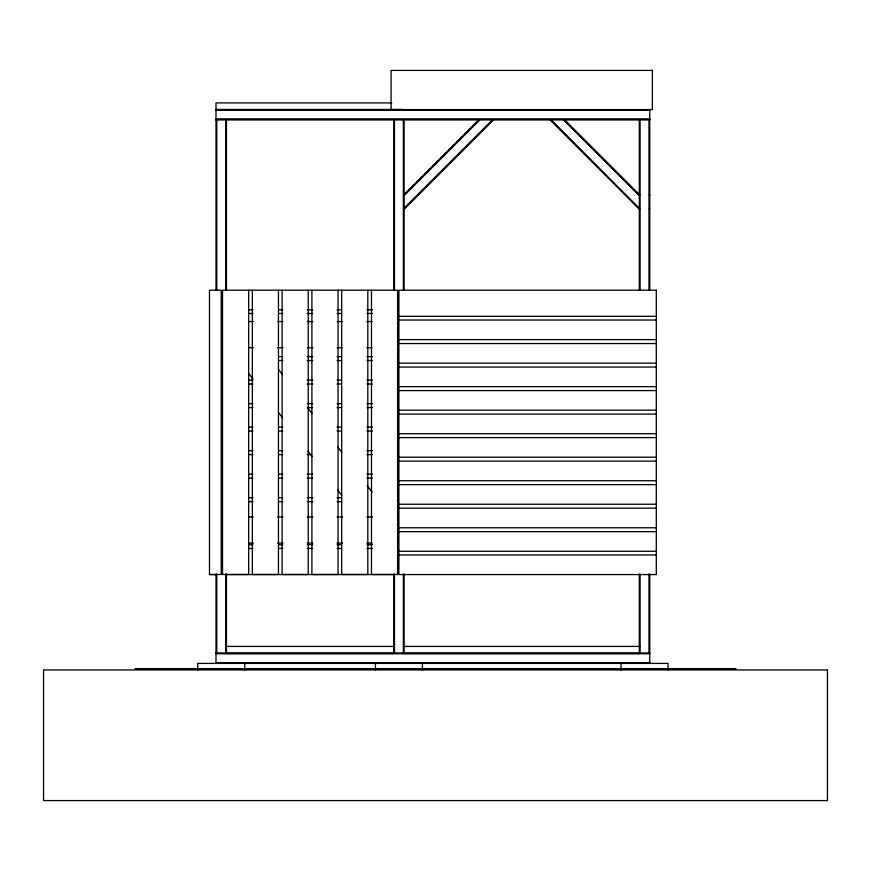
<?xml version="1.0" encoding="UTF-8"?>
<svg xmlns="http://www.w3.org/2000/svg" width="871" height="871" viewBox="0 0 871 871"><rect width="100%" height="100%" fill="white"/><g stroke="black" fill="none" stroke-linecap="round" stroke-linejoin="round"><path stroke-width="1.31" d="M649.766 208.115L649.341 209.105M649.341 119.817L649.766 119.12L216.008 119.12L216.433 119.817M649.341 663.321L649.766 662.624L216.008 662.624L216.433 663.321M404.144 194.451L478.68 119.904M405.102 194.233L478.473 120.862M404.144 195.55L479.79 119.904M404.144 208.115L492.355 119.904M404.144 208.485L492.725 119.904M404.144 209.225L493.465 119.904M639.739 194.571L639.314 195.55L563.668 119.904M216.433 109.539L216.008 110.236L649.766 110.236L649.341 109.539M216.433 653.043L216.008 653.74L649.766 653.74L649.341 653.043M391.765 102.92L216.008 102.92L216.008 289.88M216.008 109.452L402.576 109.452M216.008 119.381L649.766 119.381M216.008 119.904L649.766 119.904M248.866 309.793L252.938 309.793M278.742 309.793L282.814 309.793M307.256 309.793L312.689 309.793M337.142 309.793L341.214 309.793M367.018 309.793L372.45 309.793M248.866 313.495L252.938 313.495M278.742 313.495L282.814 313.495M307.256 313.495L312.689 313.495M337.142 313.495L341.214 313.495M367.018 313.495L372.45 313.495M398.918 316.325L656.298 316.325M398.918 320.027L656.298 320.027M249.324 321.551L253.374 321.551M277.675 321.551L283.075 321.551M307.376 321.551L312.776 321.551M337.077 321.551L342.477 321.551M366.778 321.551L372.178 321.551M398.918 339.625L656.298 339.625M398.918 343.544L656.298 343.544M248.79 347.681L253.374 347.681M277.675 347.681L283.075 347.681M307.376 347.681L312.776 347.681M337.077 347.681L342.477 347.681M366.778 347.681L372.178 347.681M278.742 356.609L282.814 356.609M307.256 356.609L312.689 356.609M337.142 356.609L341.214 356.609M367.018 356.609L372.45 356.609M278.742 360.529L282.814 360.529M307.256 360.529L312.689 360.529M337.142 360.529L341.214 360.529M367.018 360.529L372.45 360.529M398.918 363.142L656.298 363.142M398.918 367.061L656.298 367.061M248.866 380.126L252.938 380.126M307.256 380.126L312.689 380.126M337.142 380.126L341.214 380.126M367.018 380.126L372.45 380.126M248.866 384.046L252.938 384.046M307.256 384.046L312.689 384.046M337.142 384.046L341.214 384.046M367.018 384.046L372.45 384.046M398.918 386.659L656.298 386.659M398.918 390.578L656.298 390.578M248.866 403.643L252.938 403.643M307.256 403.643L312.689 403.643M337.142 403.643L341.214 403.643M367.018 403.643L372.45 403.643M248.866 407.563L252.938 407.563M307.256 407.563L312.689 407.563M337.142 407.563L341.214 407.563M367.018 407.563L372.45 407.563M398.918 410.176L656.298 410.176M398.918 414.095L656.298 414.095M248.866 427.16L252.938 427.16M278.742 427.16L282.814 427.16M337.142 427.16L341.214 427.16M367.018 427.16L372.45 427.16M248.866 431.08L252.938 431.08M278.742 431.08L282.814 431.08M337.142 431.08L341.214 431.08M367.018 431.08L372.45 431.08M398.918 433.693L656.298 433.693M398.918 437.612L656.298 437.612M248.866 450.677L252.938 450.677M278.742 450.677L282.814 450.677M367.018 450.677L372.45 450.677M248.866 454.597L252.938 454.597M278.742 454.597L282.814 454.597M307.256 454.597L311.339 454.597M367.018 454.597L372.45 454.597M398.918 457.21L656.298 457.21M398.918 461.129L656.298 461.129M248.866 474.194L252.938 474.194M278.742 474.194L282.814 474.194M307.256 474.194L312.689 474.194M367.018 474.194L372.45 474.194M248.866 478.114L252.938 478.114M278.742 478.114L282.814 478.114M307.256 478.114L312.689 478.114M367.018 478.114L372.45 478.114M398.918 480.727L656.298 480.727M398.918 484.646L656.298 484.646M248.866 497.711L252.938 497.711M278.742 497.711L282.814 497.711M307.256 497.711L312.689 497.711M337.142 497.711L341.214 497.711M248.866 501.631L252.938 501.631M278.742 501.631L282.814 501.631M307.256 501.631L312.689 501.631M337.142 501.631L341.214 501.631M398.918 504.244L656.298 504.244M398.918 508.163L656.298 508.163M249.324 517.004L253.374 517.004M277.675 517.004L283.075 517.004M307.376 517.004L312.776 517.004M337.077 517.004L342.477 517.004M366.778 517.004L372.679 517.004M398.918 527.761L656.298 527.761M398.918 531.68L656.298 531.68M249.324 543.134L253.374 543.134M277.675 543.134L283.075 543.134M307.376 543.134L312.776 543.134M337.077 543.134L342.477 543.134M366.778 543.134L372.178 543.134M248.866 544.745L252.938 544.745M278.742 544.745L282.814 544.745M307.256 544.745L312.689 544.745M337.142 544.745L341.214 544.745M367.018 544.745L372.45 544.745M248.866 548.436L252.938 548.436M278.742 548.436L282.814 548.436M307.256 548.436L312.689 548.436M337.142 548.436L341.214 548.436M367.018 548.436L372.45 548.436M398.918 551.278L656.298 551.278M398.918 554.969L656.298 554.969M209.476 574.49L221.234 574.49L221.234 290.195L209.476 290.195L209.476 574.566L216.269 574.566M225.774 574.566L394.182 574.566M225.524 646.424L394.138 646.424M403.654 646.424L640.25 646.424M216.019 652.956L649.755 652.956M225.524 653.479L394.138 653.479M403.654 653.479L640.25 653.479M216.008 662.885L649.766 662.885M135.005 668.634L735.995 668.634M649.341 194.571L649.766 195.55M639.739 209.105L551.103 119.904M564.778 119.904L639.314 194.451M564.985 120.862L638.356 194.233M550.733 119.904L639.314 208.485M549.993 119.904L639.314 209.225M278.382 369.25L282.498 374.65M307.996 408.085L312.112 413.475M337.61 446.91L341.726 452.299M367.224 485.735L372.157 492.202M248.812 373.572L252.928 378.961M278.426 412.397L282.542 417.786M308.04 451.222L312.156 456.611M337.654 490.046L341.77 495.436M668.057 669.941L668.057 663.408L197.717 663.408L197.717 669.941M649.766 109.463L649.766 289.88M649.766 574.087L649.766 663.397M648.982 119.904L648.982 289.88M648.982 574.087L648.982 652.956M640.098 119.904L640.098 289.88M640.098 574.087L640.098 652.956M639.314 119.904L639.314 289.88M639.314 574.087L639.314 652.956M621.023 663.408L621.023 669.941M422.435 663.408L422.435 669.941M404.144 119.904L404.144 289.88M404.144 574.087L404.144 652.956M403.36 119.904L403.36 289.88M403.36 574.087L403.36 652.956M394.476 119.904L394.476 289.88M394.476 574.087L394.476 652.956M393.692 119.904L393.692 289.88M393.692 574.087L393.692 652.956M375.401 663.408L375.401 669.941M371.482 290.195L371.482 574.49L397.612 574.49L397.612 290.195L222.541 290.195L222.541 574.49L248.671 574.49L248.671 290.195M367.823 290.195L367.823 574.49L341.693 574.49L341.693 290.195M338.035 290.195L338.035 574.49L311.905 574.49L311.905 290.195M308.247 290.195L308.247 574.49L282.117 574.49L282.117 290.195M278.459 290.195L278.459 574.49L252.329 574.49L252.329 290.195M244.751 663.408L244.751 669.941M226.46 119.904L226.46 289.88M226.46 574.087L226.46 652.956M225.676 119.904L225.676 289.88M225.676 574.087L225.676 652.956M216.792 119.904L216.792 289.88M216.792 574.087L216.792 652.956M216.008 574.087L216.008 663.397M652.379 70.409L391.079 70.409L391.079 109.604L652.379 109.604L652.379 70.409M656.298 290.195L398.918 290.195L398.918 574.566L656.298 574.566L656.298 290.195M827.45 669.941L43.55 669.941L43.55 800.591L827.45 800.591L827.45 669.941"/></g></svg>
